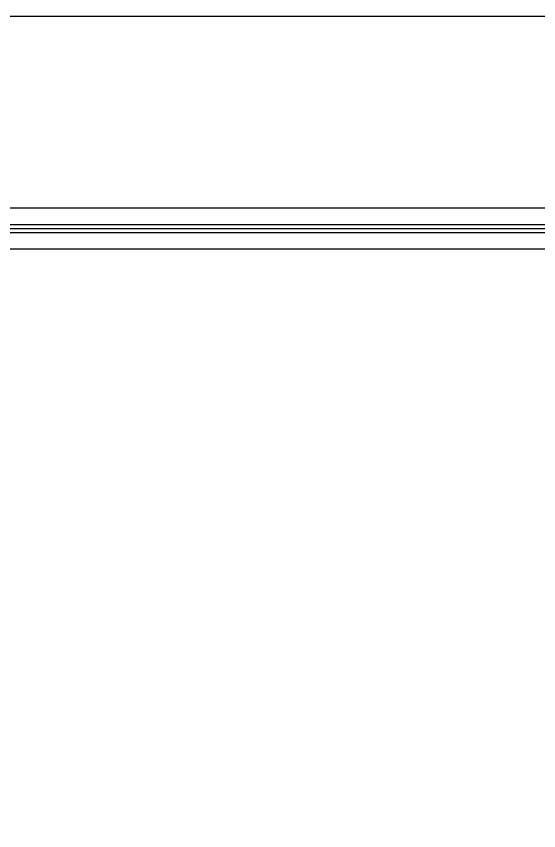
# Model space of a CAD drawing. Header units: millimetres. Extents: x 0 to 190005487, y 0 to 455456909.
# Drawn here: x 116139 to 116776, y 27707 to 28700 of the extents above; entities that cross this region are included whole.
import ezdxf

# ---------------------------------------------------------------- set-up
doc = ezdxf.new("R2010")
doc.units = ezdxf.units.MM
doc.header["$LTSCALE"] = 400
doc.header["$MEASUREMENT"] = 0
doc.linetypes.add('ACAD_ISO04W100', pattern=[30, 24, -3, 0, -3])
doc.linetypes.add('CEN', pattern=[35, 30, -2, 1, -2])
doc.layers.get('0').update_dxf_attribs({"linetype": 'CONTINUOUS'})
doc.layers.add('cen', color=1, linetype='ACAD_ISO04W100')
doc.layers.add('Defpoint', color=161, linetype='CONTINUOUS', plot=False)

# ---------------------------------------------------------------- blocks, each defined once
blk = doc.blocks.new('A$C640965EA')
at = {"color": 3}
for p, q in [((1320.65, 4480.55, 379.35), (4794.16, 4480.55, 379.35)), ((1244.79, 4460.55, 379.35), (4836.51, 4460.55, 379.35)), ((1244.79, 4450.55, 379.35), (4836.51, 4450.55, 379.35)), ((1320.65, 4430.55, 379.35), (4794.16, 4430.55, 379.35))]:
    blk.add_line(p, q, dxfattribs=at)
at = {"layer": 'cen', "linetype": 'CEN'}
blk.add_line((1205.65, 4455.55, 379.35), (4794.16, 4455.55, 379.35), dxfattribs=at)

msp = doc.modelspace()

# ---------------------------------------------------------------- linework, layer by layer
at = {"layer": 'Defpoint'}
msp.add_lwpolyline([(85000, 1000), (85000, 28700), (120500, 28700), (120500, 1000)], close=True, dxfattribs=at)

# ---------------------------------------------------------------- block references
msp.add_blockref('A$C640965EA', (113712.95, 23985.68))

doc.saveas('drawing.dxf')
